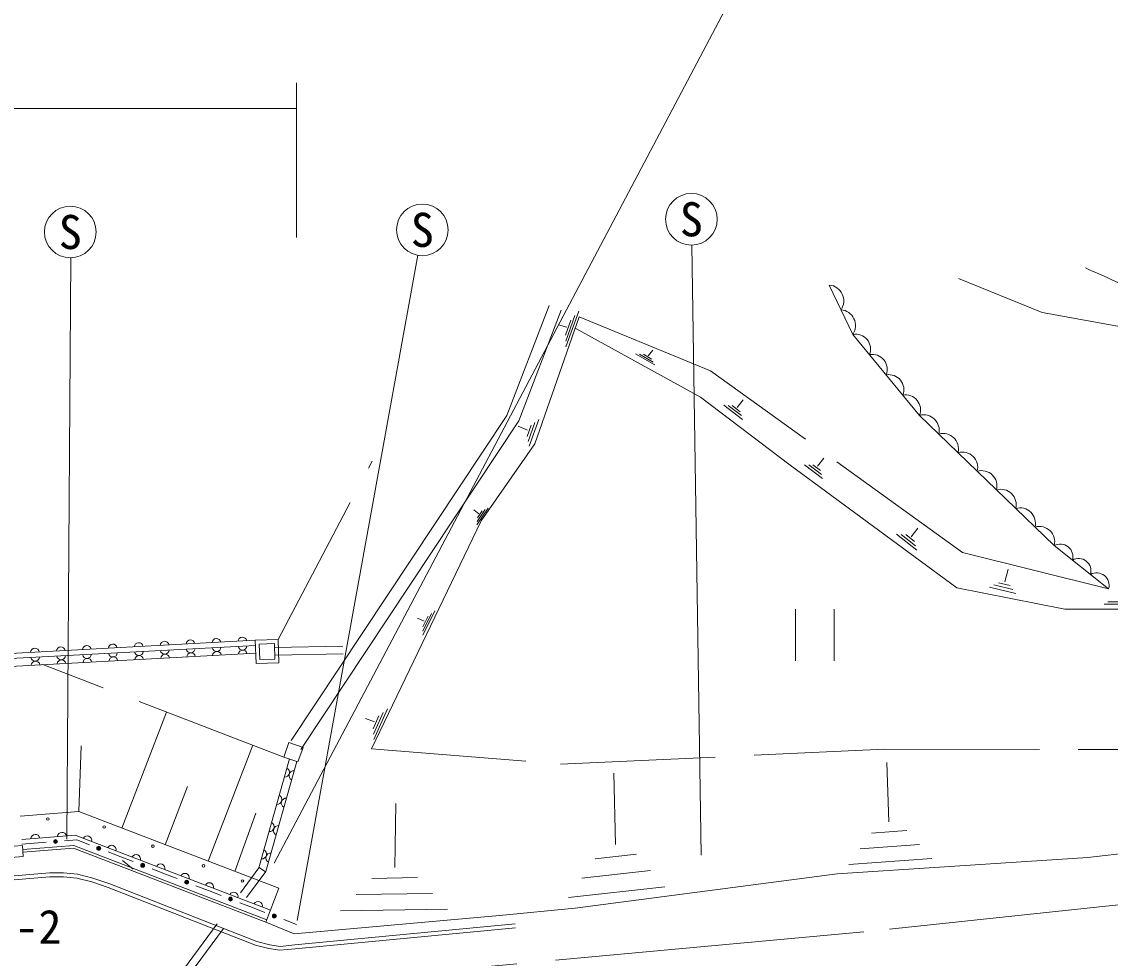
# Model space of a CAD drawing. Units: millimetres, scale not verified. Extents: x 40000 to 680000, y 20000 to 380000.
# Drawn here: x 477312 to 519481, y 277897 to 314177 of the extents above; entities that cross this region are included whole.
import ezdxf
from ezdxf.enums import TextEntityAlignment as Align

# ---------------------------------------------------------------- set-up
doc = ezdxf.new("R2010")
doc.units = ezdxf.units.MM
doc.header["$LTSCALE"] = 1000
doc.linetypes.add('CHAIN', pattern=[18.5, 12, -1.5, 3.5, -1.5])
doc.linetypes.add('DASHED', pattern=[7.5, 6, -1.5])
for name, color, linetype, lineweight in [('M-BGD', 7, 'Continuous', 13), ('M-BGD-EXST', 7, 'Continuous', 13), ('M-BMK', 2, 'CHAIN', 13), ('M-BMK-SRVR', 3, 'Continuous', 13), ('M-STR-HTXT', 7, 'Continuous', 13), ('M-STR-STRC', 7, 'Continuous', 13)]:
    doc.layers.add(name, color=color, linetype=linetype, lineweight=lineweight)
doc.styles.add('ＭＳ ゴシック', font='')
doc.styles.get('ＭＳ ゴシック').set_extended_font_data('MS Gothic')

msp = doc.modelspace()

# ---------------------------------------------------------------- linework, layer by layer
at = {"layer": 'M-BGD'}
for p, q in [((513601, 304229), (516850, 302916)), ((509510, 302067), (508598, 303978)), ((498741, 302793), (498386, 301808)), ((498892, 302965), (498395, 301586)), ((516850, 302916), (525685, 301296)), ((497183, 297821), (498908, 302749)), ((498430, 302342), (498109, 302442)), ((498590, 302621), (498377, 302030)), ((503610, 299632), (498754, 302312)), ((512092, 298927), (509510, 302067)), ((501837, 300880), (501092, 301307)), ((501775, 300996), (501242, 301301)), ((501712, 301112), (501393, 301295)), ((501581, 301240), (501757, 301460)), ((507075, 296993), (503610, 299632)), ((505029, 299238), (505260, 299533)), ((505237, 298765), (504514, 299319)), ((505192, 298918), (504675, 299314)), ((505146, 299071), (504836, 299308)), ((497194, 298655), (496926, 297921)), ((497339, 298763), (496963, 297735)), ((517315, 293881), (512092, 298927)), ((496908, 298354), (496542, 298511)), ((497049, 298548), (496888, 298107)), ((495108, 294840), (497183, 297821)), ((513542, 292251), (507075, 296993)), ((508328, 296480), (507642, 297008)), ((508290, 296634), (507800, 297011)), ((508252, 296788), (507958, 297014)), ((508145, 296954), (508384, 297268)), ((495023, 295117), (494822, 295272)), ((495378, 295336), (494936, 294691)), ((495264, 295282), (494949, 294822)), ((495151, 295229), (494962, 294953)), ((490857, 286015), (495108, 294840)), ((511769, 294228), (512032, 294555)), ((511983, 293700), (511204, 294322)), ((511937, 293870), (511381, 294315)), ((511892, 294041), (511558, 294307)), ((519419, 292210), (517315, 293881)), ((515400, 292475), (515531, 292966)), ((517719, 291419), (513542, 292251)), ((515825, 292024), (514798, 292270)), ((515711, 292182), (514978, 292358)), ((515598, 292340), (515158, 292446)), ((522434, 291419), (517719, 291419)), ((520140, 291610), (519252, 291610)), ((520022, 291705), (519388, 291705)), ((492907, 290960), (492643, 291075)), ((493318, 291357), (492847, 290410)), ((493185, 291251), (492849, 290574)), ((493052, 291144), (492850, 290738)), ((454215, 288492), (486360, 290213)), ((487242, 290244), (486360, 290213)), ((486360, 290213), (486391, 289313)), ((487273, 289344), (487242, 290244)), ((486367, 290014), (454232, 288292)), ((486377, 289714), (454258, 287993)), ((486391, 289313), (487273, 289344)), ((482918, 287434), (481191, 282937)), ((490979, 287056), (490629, 287191)), ((491151, 287286), (490923, 286781)), ((491315, 287420), (490935, 286579)), ((491478, 287555), (490946, 286377)), ((479609, 286123), (479518, 283579)), ((486264, 286152), (484538, 281653)), ((487466, 285691), (487664, 286258)), ((488211, 286067), (487664, 286258)), ((488013, 285500), (488211, 286067)), ((487682, 285616), (486496, 281396)), ((487966, 285517), (486770, 281261)), ((488013, 285500), (487466, 285691)), ((500315, 282300), (500248, 285069)), ((510906, 283181), (510828, 285480)), ((483728, 284544), (482865, 282295)), ((491765, 281417), (491810, 283894)), ((477249, 283400), (479518, 283579)), ((479518, 283579), (487267, 280605)), ((485569, 281257), (486377, 283516)), ((518607, 281805), (533218, 283479)), ((477320, 282503), (479386, 282666)), ((479386, 282666), (486945, 279765)), ((511607, 282848), (510231, 282747)), ((477788, 282356), (477315, 282320)), ((477351, 282104), (479327, 282260)), ((477359, 282004), (479312, 282158)), ((477788, 282356), (478262, 282392)), ((479445, 282482), (478972, 282446)), ((479312, 282158), (486766, 279298)), ((479327, 282260), (486801, 279391)), ((479445, 282482), (479931, 282295)), ((512086, 282307), (509792, 282139)), ((481146, 281826), (480660, 282014)), ((481146, 281826), (481632, 281639)), ((501123, 281927), (499529, 281750)), ((508906, 281171), (518607, 281805)), ((512564, 281765), (509353, 281530)), ((481216, 281686), (481624, 281343)), ((482846, 281171), (482360, 281358)), ((501671, 281293), (499014, 280999)), ((482846, 281171), (483332, 280984)), ((492646, 281019), (490869, 280990)), ((498752, 279841), (508906, 281171)), ((484547, 280516), (484061, 280703)), ((484547, 280516), (485033, 280328)), ((486766, 279298), (487267, 280605)), ((502220, 280660), (498499, 280248)), ((486248, 279860), (485762, 280047)), ((493227, 280410), (490265, 280361)), ((486248, 279860), (486734, 279673)), ((493809, 279801), (489662, 279731)), ((495819, 279547), (498752, 279841)), ((486766, 279298), (487865, 278837)), ((487949, 279205), (487463, 279392)), ((487865, 278837), (495819, 279547))]:
    msp.add_line(p, q, dxfattribs=at)
at = {"layer": 'M-BGD', "linetype": 'DASHED'}
for p, q in [((504001, 300652), (498908, 302749)), ((513752, 293612), (504001, 300652)), ((487242, 290244), (490882, 297151)), ((519419, 292210), (513752, 293612)), ((487105, 289939), (489756, 289992)), ((487111, 289639), (489763, 289692)), ((487466, 285691), (478124, 289272)), ((490857, 286015), (498188, 285416)), ((498188, 285416), (510739, 285993)), ((510739, 285993), (530349, 285980)), ((481316, 274404), (486496, 281396)), ((486513, 281418), (486754, 281239)), ((481557, 274226), (486770, 281261))]:
    msp.add_line(p, q, dxfattribs=at)
at = {"layer": 'M-BGD'}
for points in [[(487747, 286337), (496106, 298919), (497748, 303189)], [(488128, 285987), (496563, 298712), (498215, 303010)]]:
    msp.add_lwpolyline(points, dxfattribs=at)
for points in [[(487118, 289488), (487097, 290089), (486515, 290069), (486536, 289468)], [(476074, 281731), (477368, 281833), (477334, 282264), (476039, 282162)]]:
    msp.add_lwpolyline(points, close=True, dxfattribs=at)
for centre, radius in [((478324, 283290), 50), ((480503, 282982), 50), ((478617, 282419), 75), ((478617, 282419), 49.5), ((478617, 282419), 24.5), ((480295, 282154), 75), ((480295, 282154), 49.5), ((480295, 282154), 24.5), ((482393, 282241), 50), ((481996, 281499), 75), ((481996, 281499), 49.5), ((481996, 281499), 24.5), ((484352, 281474), 50), ((483697, 280843), 75), ((483697, 280843), 49.5), ((483697, 280843), 24.5), ((485859, 280889), 50), ((485398, 280188), 75), ((485398, 280188), 49.5), ((485398, 280188), 24.5), ((487098, 279532), 75), ((487098, 279532), 49.5), ((487098, 279532), 24.5)]:
    msp.add_circle(centre, radius, dxfattribs=at)
for centre, radius, start, end in [((508540, 303364), 617, 326.4507, 84.5771), ((508996, 302408), 617, 326.4507, 84.5771), ((509616, 301496), 580, 338.3036, 100.543), ((510262, 300711), 580, 338.3036, 100.543), ((510907, 299926), 580, 338.3036, 100.543), ((511552, 299141), 580, 338.3036, 100.543), ((512257, 298352), 598, 345.9039, 106.0698), ((513003, 297631), 598, 345.9039, 106.0698), ((513749, 296910), 598, 345.9039, 106.0698), ((514496, 296189), 598, 345.9039, 106.0698), ((515242, 295468), 598, 345.9039, 106.0698), ((515988, 294747), 598, 345.9039, 106.0698), ((516734, 294026), 598, 345.9039, 106.0698), ((517551, 293458), 484, 343.9226, 119.1832), ((518252, 292901), 484, 343.9226, 119.1832), ((518954, 292344), 484, 343.9226, 119.1832), ((482845, 290006), 169, 9.4313, 176.7002), ((483850, 290060), 169, 9.4313, 176.7002), ((484854, 290114), 169, 9.4313, 176.7002), ((485859, 290168), 169, 9.4313, 176.7002), ((477822, 289737), 169, 9.4313, 176.7002), ((478827, 289791), 169, 9.4313, 176.7002), ((479832, 289845), 169, 9.4313, 176.7002), ((480836, 289899), 169, 9.4313, 176.7002), ((480843, 289736), 169, 189.4131, 356.7184), ((481841, 289953), 169, 9.4313, 176.7002), ((481847, 289790), 169, 189.4131, 356.7184), ((482851, 289844), 169, 189.4131, 356.7184), ((483855, 289898), 169, 189.4131, 356.7184), ((483869, 289561), 169, 9.3858, 176.7457), ((484860, 289951), 169, 189.4131, 356.7184), ((484873, 289615), 169, 9.3858, 176.7457), ((485864, 290005), 169, 189.4131, 356.7184), ((485877, 289668), 169, 9.3858, 176.7457), ((477830, 289575), 169, 189.4131, 356.7184), ((477847, 289238), 169, 9.3858, 176.7457), ((478834, 289629), 169, 189.4131, 356.7184), ((478850, 289292), 169, 9.3858, 176.7457), ((479839, 289683), 169, 189.4131, 356.7184), ((479854, 289346), 169, 9.3858, 176.7457), ((480858, 289399), 169, 9.3858, 176.7457), ((481862, 289453), 169, 9.3858, 176.7457), ((482865, 289507), 169, 9.3858, 176.7457), ((487499, 285098), 186, 265.514, 63.091), ((487853, 284975), 188, 85.9823, 242.6226), ((487203, 284043), 186, 265.514, 63.091), ((487554, 283911), 188, 85.9823, 242.6226), ((486906, 282988), 186, 265.514, 63.091), ((487255, 282847), 188, 85.9823, 242.6226), ((477838, 282519), 174, 12.5602, 176.4521), ((478871, 282601), 174, 12.5602, 176.4521), ((479851, 282466), 170, 345.7103, 152.2962), ((480796, 282103), 170, 345.7103, 152.2962), ((481741, 281741), 170, 345.7103, 152.2962), ((486610, 281933), 186, 265.514, 63.091), ((486956, 281783), 188, 85.9823, 242.6226), ((482686, 281378), 170, 345.7103, 152.2962), ((483631, 281015), 170, 345.7103, 152.2962), ((484575, 280653), 170, 345.7103, 152.2962), ((485520, 280290), 170, 345.7103, 152.2962), ((486465, 279928), 170, 345.7103, 152.2962)]:
    msp.add_arc(centre, radius, start, end, dxfattribs=at)
for points, knots in [([(518525, 304641), (520754, 303640), (522984, 302638), (525213, 301637), (526587, 301020), (527925, 300318), (529333, 299785), (530402, 299380), (531500, 299052), (532607, 298766), (533437, 298552), (534283, 298411), (535125, 298248), (536352, 298009), (537576, 297743), (538815, 297575), (540060, 297405), (541314, 297296), (542569, 297235), (544657, 297135), (546752, 297096), (548840, 297198), (550186, 297264), (551525, 297443), (552862, 297616), (553981, 297761), (555096, 297935), (556206, 298135), (556908, 298262), (557604, 298423), (558303, 298566)], [0, 0, 0, 0, 1, 1, 1, 2, 2, 2, 3, 3, 3, 4, 4, 4, 5, 5, 5, 6, 6, 6, 7, 7, 7, 8, 8, 8, 9, 9, 9, 10, 10, 10, 10]), ([(484139, 273367), (485673, 273526), (487205, 273696), (488739, 273848), (491060, 274078), (493379, 274338), (495706, 274503), (499173, 274748), (502651, 274815), (506122, 274998), (509582, 275180), (513044, 275342), (516499, 275600), (520364, 275888), (524225, 276241), (528079, 276656), (531745, 277051), (535386, 277671), (539057, 278020), (540605, 278167), (542159, 278227), (543711, 278327), (547553, 278577), (551405, 278695), (555237, 279063), (556423, 279177), (557606, 279325), (558781, 279518), (559547, 279643), (560303, 279822), (561063, 279975)], [0, 0, 0, 0, 1, 1, 1, 2, 2, 2, 3, 3, 3, 4, 4, 4, 5, 5, 5, 6, 6, 6, 7, 7, 7, 8, 8, 8, 9, 9, 9, 10, 10, 10, 10]), ([(429648, 270795), (430400, 270891), (431146, 271039), (431902, 271084), (435609, 271303), (439328, 270926), (443041, 270977), (446593, 271026), (450139, 271356), (453691, 271372), (455025, 271377), (456371, 271456), (457690, 271258), (459112, 271044), (460465, 270503), (461848, 270108), (463363, 269675), (464851, 269146), (466381, 268771), (467347, 268534), (468315, 268216), (469310, 268196), (470009, 268182), (470708, 268333), (471382, 268517), (472975, 268951), (474429, 269791), (475982, 270349), (477537, 270906), (479088, 271508), (480702, 271860), (482132, 272171), (483606, 272235), (485062, 272381), (487736, 272650), (490417, 272848), (493098, 273036), (495802, 273227), (498510, 273347), (501215, 273518), (504799, 273744), (508384, 273976), (511966, 274240), (515921, 274531), (519874, 274866), (523827, 275189), (527299, 275473), (530774, 275737), (534243, 276058), (537652, 276375), (541057, 276723), (544459, 277101), (547685, 277460), (550908, 277853), (554127, 278265), (555809, 278480), (557486, 278738), (559168, 278947), (559840, 279030), (560514, 279099), (561186, 279175)], [0, 0, 0, 0, 1, 1, 1, 2, 2, 2, 3, 3, 3, 4, 4, 4, 5, 5, 5, 6, 6, 6, 7, 7, 7, 8, 8, 8, 9, 9, 9, 10, 10, 10, 11, 11, 11, 12, 12, 12, 13, 13, 13, 14, 14, 14, 15, 15, 15, 16, 16, 16, 17, 17, 17, 18, 18, 18, 19, 19, 19, 20, 20, 20, 20])]:
    msp.add_open_spline(points, degree=3, knots=knots, dxfattribs=at)
at = {"layer": 'M-BGD-EXST'}
for p, q in [((503627, 281892), (503269, 305525)), ((479218, 305033), (479055, 282507)), ((492653, 305131), (487985, 279357)), ((507291, 291419), (507291, 289419)), ((508791, 291419), (508791, 289419))]:
    msp.add_line(p, q, dxfattribs=at)
for centre in [(503254, 306525), (479191, 306033), (492831, 306115)]:
    msp.add_circle(centre, 1000, dxfattribs=at)
at = {"layer": 'M-BMK'}
for p, q in [((559661, 284164), (509934, 278922)), ((509934, 278922), (484047, 276528))]:
    msp.add_line(p, q, dxfattribs=at)
at = {"layer": 'M-STR-HTXT'}
for p, q in [((515120, 334650), (487090, 281584)), ((487949, 305813), (487949, 311813)), ((441125, 310813), (487949, 310813))]:
    msp.add_line(p, q, dxfattribs=at)
at = {"layer": 'M-STR-STRC'}
for p, q in [((470750, 280575), (478393, 281199)), ((470762, 280425), (478400, 281049)), ((478393, 281199), (478931, 281203)), ((478400, 281049), (478924, 281053)), ((478924, 281053), (479444, 281004)), ((478931, 281203), (479469, 281152)), ((479444, 281004), (480028, 280854)), ((479469, 281152), (480071, 280998)), ((480028, 280854), (480665, 280634)), ((480071, 280998), (480717, 280775)), ((480665, 280634), (486373, 278404)), ((480717, 280775), (486418, 278547)), ((487890, 278411), (496425, 279228)), ((487904, 278262), (496440, 279079)), ((486373, 278404), (486885, 278275)), ((486418, 278547), (486916, 278422)), ((486916, 278422), (487318, 278354)), ((487318, 278354), (487890, 278411)), ((486885, 278275), (487313, 278203)), ((487313, 278203), (487904, 278262))]:
    msp.add_line(p, q, dxfattribs=at)

# ---------------------------------------------------------------- texts
at = {"layer": 'M-BGD-EXST', "style": 'ＭＳ ゴシック'}
for p in [(503254, 306525), (479191, 306033), (492831, 306115)]:
    msp.add_text('S', height=1320, dxfattribs=at).set_placement(p, align=Align.MIDDLE_CENTER)
at = {"layer": 'M-BMK-SRVR', "style": 'ＭＳ ゴシック'}
msp.add_text('123-30-0-2', height=1320, dxfattribs=at).set_placement((474362, 278062), align=Align.BOTTOM_CENTER)

doc.saveas('drawing.dxf')
